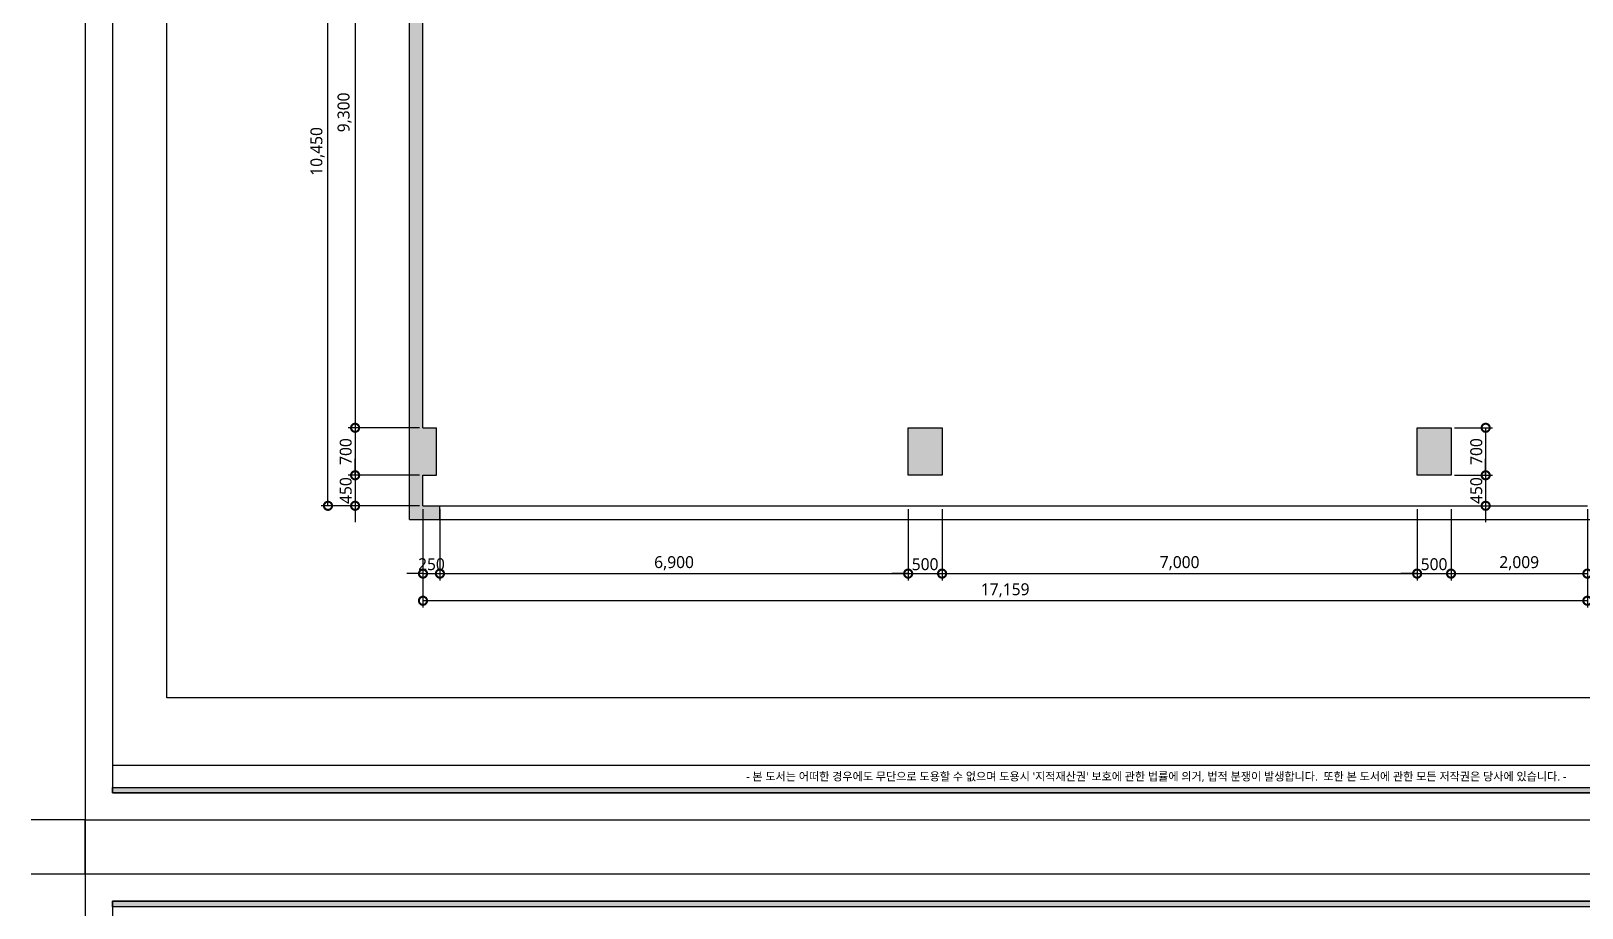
# Model space of a CAD drawing. Extents: x 11477420 to 23072185, y -28506554 to -14238804.
# Drawn here: x 11477420 to 11500275, y -14264664 to -14251734 of the extents above; entities that cross this region are included whole.
import ezdxf
from ezdxf.enums import TextEntityAlignment as Align

# ---------------------------------------------------------------- set-up
doc = ezdxf.new("R2010")
doc.units = 0
doc.header["$LTSCALE"] = 50
doc.header["$MEASUREMENT"] = 0
doc.layers.get('0').update_dxf_attribs({"linetype": 'CONTINUOUS'})
doc.layers.get('DEFPOINTS').update_dxf_attribs({"linetype": 'CONTINUOUS'})
for name, color, linetype in [('07-DIM WAL', 5, 'CONTINUOUS'), ('2CONTINUOUS', 2, 'CONTINUOUS'), ('3.기호.계단선', 30, 'CONTINUOUS'), ('8', 8, 'CONTINUOUS'), ('C-WIN', 4, 'CONTINUOUS'), ('F-SYM', 7, 'CONTINUOUS'), ('FORM(YOURNAME)-11', 1, 'CONTINUOUS')]:
    doc.layers.add(name, color=color, linetype=linetype)
doc.layers.add('Arch', color=8, linetype='CONTINUOUS', lineweight=0)
doc.styles.add('DAWIN', font='NanumSquareR.ttf')
doc.styles.add('YOURNAME', font='HY울릉도M.TTF')
doc.styles.add('맑은 고딕', font='malgun.ttf')
doc.linetypes.add('BATTING', pattern='A,0.00254,-2.54,[134,ltypeshp.shx,S=2.54,R=0,X=-2.54,Y=0],-5.08,[134,ltypeshp.shx,S=2.54,R=180,X=2.54,Y=0],-2.54', length=10.16254)
doc.dimstyles.new('80', dxfattribs={"dimscale": 80, "dimtxt": 2.2, "dimasz": 3, "dimexe": 1.25, "dimexo": 0.625, "dimtad": 1, "dimdec": 0, "dimzin": 0, "dimdsep": 46, "dimlunit": 6, "dimtxsty": 'DAWIN', "dimblk1": 'DOTSMALL', "dimblk2": 'DOTSMALL', "dimsah": 1, "dimcen": 0.001, "dimclrd": 1, "dimclre": 1, "dimclrt": 3, "dimadec": 0, "dimazin": 0, "dimtfac": 1, "dimtdec": 0, "dimtix": 1, "dimtmove": 2, "dimatfit": 3, "dimldrblk": 'DOTSMALL', "dimfxl": 0, "dimtolj": 1, "dimtzin": 0, "dimarcsym": 0})

# ---------------------------------------------------------------- blocks, each defined once
blk = doc.blocks.new('FORM-PLAN')
at = {"layer": 'FORM(YOURNAME)-11'}
h = blk.add_hatch(color=256, dxfattribs=at)
h.dxf.hatch_style = 1
h.paths.add_polyline_path([(-71444, 55115), (10556, 55115), (10556, 54915), (-71444, 54915)])
h.paths.add_polyline_path([(-71444, -2085), (10556, -2085), (10556, -2285), (-71444, -2285)])
at = {"layer": 'DEFPOINTS', "color": 158}
blk.add_line((1346, -1285), (-71444, -1285), dxfattribs=at)
at = {"layer": 'DEFPOINTS', "color": 1}
for points in [[(-72444, 58115), (-72444, 56115), (-74444, 56115)], [(-72444, -5285), (-72444, -3285), (-74444, -3285)]]:
    blk.add_lwpolyline(points, dxfattribs=at)
at = {"layer": 'DEFPOINTS', "color": 158}
for points in [[(-71444, -2285), (10556, -2285), (10556, 55115), (-71444, 55115)], [(-69444, 53115), (-64, 53115), (-64, 1215), (-69444, 1215)]]:
    blk.add_lwpolyline(points, close=True, dxfattribs=at)
at = {"layer": 'FORM(YOURNAME)-11', "color": 250}
blk.add_lwpolyline([(-72444, -3285), (11556, -3285), (11556, 56115), (-72444, 56115)], close=True, dxfattribs=at)
at = {"layer": 'FORM(YOURNAME)-11'}
for points in [[(-71444, 55115), (10556, 55115), (10556, 54915), (-71444, 54915)], [(-71444, -2085), (10556, -2085), (10556, -2285), (-71444, -2285)]]:
    blk.add_lwpolyline(points, close=True, dxfattribs=at)
at = {"layer": 'FORM(YOURNAME)-11', "color": 1, "style": '맑은 고딕'}
blk.add_text("- 본 도서는 어떠한 경우에도 무단으로 도용할 수 없으며 도용시 '지적재산권' 보호에 관한 법률에 의거, 법적 분쟁이 발생합니다.  또한 본 도서에 관한 모든 저작권은 당사에 있습니다. -", height=300, dxfattribs=at).set_placement((-32990, -1685), align=Align.MIDDLE_CENTER)
at = {"layer": 'FORM(YOURNAME)-11', "color": 3, "style": 'YOURNAME'}
for tag, height, p in [('1', 450, (9905, 18188)), ('2', 450, (9905, 17544)), ('3', 450, (9905, 16257)), ('4', 450, (9905, 14326)), ('5', 515, (9905, 12009)), ('6', 515, (9905, 9757)), ('7', 515, (9905, 7504)), ('8', 515, (9905, 5252)), ('9', 515, (9905, 2999)), ('10', 515, (5655, 811)), ('11', 515, (9905, 747)), ('12', 515, (5655, -1441)), ('13', 515, (9905, -1441))]:
    blk.add_attdef(tag, text='', height=height, dxfattribs=at).set_placement(p, align=Align.MIDDLE_RIGHT)
blk = doc.blocks.new('*U527')
at = {"layer": 'F-SYM', "xscale": 0.4, "yscale": 0.4, "zscale": 0.4}
blk.add_blockref('FORM-PLAN', (11507198, -14262051), dxfattribs=at)
blk = doc.blocks.new('_DOTSMALL')
at = {"color": 0, "linetype": 'ByBlock', "const_width": 0.5}
blk.add_lwpolyline([(-0.0625, 0, 1), (0.0625, 0, 1)], format="xyb", close=True, dxfattribs=at)
blk = doc.blocks.new('*D25')
at = {"layer": '07-DIM WAL', "color": 1, "lineweight": -2, "ltscale": 30}
for p, q in [((11483196, -14258784), (11483196, -14260234)), ((11500355, -14258784), (11500355, -14260234)), ((11500355, -14260134), (11483196, -14260134))]:
    blk.add_line(p, q, dxfattribs=at)
at = {"layer": 'DEFPOINTS', "color": 0, "ltscale": 30}
for p in [(11483196, -14258734), (11500355, -14258734), (11483196, -14260134)]:
    blk.add_point(p, dxfattribs=at)
at = {"layer": '07-DIM WAL', "color": 1, "lineweight": -2, "ltscale": 30, "xscale": 240, "yscale": 240, "zscale": 240, "rotation": 180}
blk.add_blockref('_DOTSMALL', (11483196, -14260134), dxfattribs=at)
at = {"layer": '07-DIM WAL', "color": 1, "lineweight": -2, "ltscale": 30, "xscale": 240, "yscale": 240, "zscale": 240}
blk.add_blockref('_DOTSMALL', (11500355, -14260134), dxfattribs=at)
at = {"layer": '07-DIM WAL', "color": 3, "ltscale": 30, "insert": (11491775, -14259980), "char_height": 176, "attachment_point": 5, "style": 'DAWIN'}
blk.add_mtext('\\A1;17,159', dxfattribs=at)
blk = doc.blocks.new('*D26')
at = {"layer": '07-DIM WAL', "color": 1, "lineweight": -2, "ltscale": 30}
for p, q in [((11483196, -14258784), (11483196, -14259834)), ((11483446, -14258784), (11483446, -14259834)), ((11483196, -14259734), (11482956, -14259734)), ((11483196, -14259734), (11483446, -14259734)), ((11483446, -14259734), (11483686, -14259734))]:
    blk.add_line(p, q, dxfattribs=at)
at = {"layer": 'DEFPOINTS', "color": 0, "ltscale": 30}
for p in [(11483196, -14258734), (11483446, -14258734), (11483446, -14259734)]:
    blk.add_point(p, dxfattribs=at)
at = {"layer": '07-DIM WAL', "color": 1, "lineweight": -2, "ltscale": 30, "xscale": 240, "yscale": 240, "zscale": 240}
blk.add_blockref('_DOTSMALL', (11483196, -14259734), dxfattribs=at)
at = {"layer": '07-DIM WAL', "color": 1, "lineweight": -2, "ltscale": 30, "xscale": 240, "yscale": 240, "zscale": 240, "rotation": 180}
blk.add_blockref('_DOTSMALL', (11483446, -14259734), dxfattribs=at)
at = {"layer": '07-DIM WAL', "color": 3, "ltscale": 30, "insert": (11483321, -14259596), "char_height": 176, "attachment_point": 5, "style": 'DAWIN'}
blk.add_mtext('\\A1;250', dxfattribs=at)
blk = doc.blocks.new('*D27')
at = {"layer": '07-DIM WAL', "color": 1, "lineweight": -2, "ltscale": 30}
for p, q in [((11483446, -14258784), (11483446, -14259834)), ((11490346, -14258784), (11490346, -14259834)), ((11483446, -14259734), (11490346, -14259734))]:
    blk.add_line(p, q, dxfattribs=at)
at = {"layer": 'DEFPOINTS', "color": 0, "ltscale": 30}
for p in [(11483446, -14258734), (11490346, -14258734), (11490346, -14259734)]:
    blk.add_point(p, dxfattribs=at)
at = {"layer": '07-DIM WAL', "color": 1, "lineweight": -2, "ltscale": 30, "xscale": 240, "yscale": 240, "zscale": 240, "rotation": 180}
blk.add_blockref('_DOTSMALL', (11483446, -14259734), dxfattribs=at)
at = {"layer": '07-DIM WAL', "color": 1, "lineweight": -2, "ltscale": 30, "xscale": 240, "yscale": 240, "zscale": 240}
blk.add_blockref('_DOTSMALL', (11490346, -14259734), dxfattribs=at)
at = {"layer": '07-DIM WAL', "color": 3, "ltscale": 30, "insert": (11486896, -14259580), "char_height": 176, "attachment_point": 5, "style": 'DAWIN'}
blk.add_mtext('\\A1;6,900', dxfattribs=at)
blk = doc.blocks.new('*D30')
at = {"layer": '07-DIM WAL', "color": 1, "lineweight": -2, "ltscale": 30}
for p, q in [((11483146, -14248284), (11481696, -14248284)), ((11481796, -14258734), (11481796, -14248284)), ((11483146, -14258734), (11481696, -14258734))]:
    blk.add_line(p, q, dxfattribs=at)
at = {"layer": 'DEFPOINTS', "color": 0, "ltscale": 30}
for p in [(11481796, -14248284), (11483196, -14248284), (11483196, -14258734)]:
    blk.add_point(p, dxfattribs=at)
at = {"layer": '07-DIM WAL', "color": 1, "lineweight": -2, "ltscale": 30, "xscale": 240, "yscale": 240, "zscale": 240}
for p, rotation in [((11481796, -14248284), 90), ((11481796, -14258734), 270)]:
    blk.add_blockref('_DOTSMALL', p, dxfattribs=dict(at, rotation=rotation))
at = {"layer": '07-DIM WAL', "color": 3, "ltscale": 30, "insert": (11481641, -14253509), "char_height": 176, "attachment_point": 5, "rotation": 90, "style": 'DAWIN'}
blk.add_mtext('\\A1;10,450', dxfattribs=at)
blk = doc.blocks.new('*D31')
at = {"layer": '07-DIM WAL', "color": 1, "lineweight": -2, "ltscale": 30}
for p, q in [((11483146, -14248284), (11482096, -14248284)), ((11482196, -14248284), (11482196, -14257584)), ((11483146, -14257584), (11482096, -14257584))]:
    blk.add_line(p, q, dxfattribs=at)
at = {"layer": 'DEFPOINTS', "color": 0, "ltscale": 30}
for p in [(11483196, -14248284), (11482196, -14257584), (11483196, -14257584)]:
    blk.add_point(p, dxfattribs=at)
at = {"layer": '07-DIM WAL', "color": 1, "lineweight": -2, "ltscale": 30, "xscale": 240, "yscale": 240, "zscale": 240}
for p, rotation in [((11482196, -14248284), 90), ((11482196, -14257584), 270)]:
    blk.add_blockref('_DOTSMALL', p, dxfattribs=dict(at, rotation=rotation))
at = {"layer": '07-DIM WAL', "color": 3, "ltscale": 30, "insert": (11482041, -14252934), "char_height": 176, "attachment_point": 5, "rotation": 90, "style": 'DAWIN'}
blk.add_mtext('\\A1;9,300', dxfattribs=at)
blk = doc.blocks.new('*D32')
at = {"layer": '07-DIM WAL', "color": 1, "lineweight": -2, "ltscale": 30}
for p, q in [((11483146, -14257584), (11482096, -14257584)), ((11482196, -14257584), (11482196, -14258284)), ((11483146, -14258284), (11482096, -14258284))]:
    blk.add_line(p, q, dxfattribs=at)
at = {"layer": 'DEFPOINTS', "color": 0, "ltscale": 30}
for p in [(11483196, -14257584), (11482196, -14258284), (11483196, -14258284)]:
    blk.add_point(p, dxfattribs=at)
at = {"layer": '07-DIM WAL', "color": 1, "lineweight": -2, "ltscale": 30, "xscale": 240, "yscale": 240, "zscale": 240}
for p, rotation in [((11482196, -14257584), 90), ((11482196, -14258284), 270)]:
    blk.add_blockref('_DOTSMALL', p, dxfattribs=dict(at, rotation=rotation))
at = {"layer": '07-DIM WAL', "color": 3, "ltscale": 30, "insert": (11482058, -14257934), "char_height": 176, "attachment_point": 5, "rotation": 90, "style": 'DAWIN'}
blk.add_mtext('\\A1;700', dxfattribs=at)
blk = doc.blocks.new('*D33')
at = {"layer": '07-DIM WAL', "color": 1, "lineweight": -2, "ltscale": 30}
for p, q in [((11482196, -14258284), (11482196, -14258044)), ((11483146, -14258284), (11482096, -14258284)), ((11482196, -14258284), (11482196, -14258734)), ((11483146, -14258734), (11482096, -14258734)), ((11482196, -14258734), (11482196, -14258974))]:
    blk.add_line(p, q, dxfattribs=at)
at = {"layer": 'DEFPOINTS', "color": 0, "ltscale": 30}
for p in [(11483196, -14258284), (11482196, -14258734), (11483196, -14258734)]:
    blk.add_point(p, dxfattribs=at)
at = {"layer": '07-DIM WAL', "color": 1, "lineweight": -2, "ltscale": 30, "xscale": 240, "yscale": 240, "zscale": 240}
for p, rotation in [((11482196, -14258284), 270), ((11482196, -14258734), 90)]:
    blk.add_blockref('_DOTSMALL', p, dxfattribs=dict(at, rotation=rotation))
at = {"layer": '07-DIM WAL', "color": 3, "ltscale": 30, "insert": (11482058, -14258509), "char_height": 176, "attachment_point": 5, "rotation": 90, "style": 'DAWIN'}
blk.add_mtext('\\A1;450', dxfattribs=at)
blk = doc.blocks.new('*D35')
at = {"layer": '07-DIM WAL', "color": 1, "lineweight": -2, "ltscale": 30}
for p, q in [((11490346, -14258784), (11490346, -14259834)), ((11490846, -14258784), (11490846, -14259834)), ((11490346, -14259734), (11490106, -14259734)), ((11490346, -14259734), (11490846, -14259734)), ((11490846, -14259734), (11491086, -14259734))]:
    blk.add_line(p, q, dxfattribs=at)
at = {"layer": 'DEFPOINTS', "color": 0, "ltscale": 30}
for p in [(11490346, -14258734), (11490846, -14258734), (11490846, -14259734)]:
    blk.add_point(p, dxfattribs=at)
at = {"layer": '07-DIM WAL', "color": 1, "lineweight": -2, "ltscale": 30, "xscale": 240, "yscale": 240, "zscale": 240}
blk.add_blockref('_DOTSMALL', (11490346, -14259734), dxfattribs=at)
at = {"layer": '07-DIM WAL', "color": 1, "lineweight": -2, "ltscale": 30, "xscale": 240, "yscale": 240, "zscale": 240, "rotation": 180}
blk.add_blockref('_DOTSMALL', (11490846, -14259734), dxfattribs=at)
at = {"layer": '07-DIM WAL', "color": 3, "ltscale": 30, "insert": (11490596, -14259596), "char_height": 176, "attachment_point": 5, "style": 'DAWIN'}
blk.add_mtext('\\A1;500', dxfattribs=at)
blk = doc.blocks.new('*D36')
at = {"layer": '07-DIM WAL', "color": 1, "lineweight": -2, "ltscale": 30}
for p, q in [((11490846, -14258784), (11490846, -14259834)), ((11497846, -14258784), (11497846, -14259834)), ((11490846, -14259734), (11497846, -14259734))]:
    blk.add_line(p, q, dxfattribs=at)
at = {"layer": 'DEFPOINTS', "color": 0, "ltscale": 30}
for p in [(11490846, -14258734), (11497846, -14258734), (11497846, -14259734)]:
    blk.add_point(p, dxfattribs=at)
at = {"layer": '07-DIM WAL', "color": 1, "lineweight": -2, "ltscale": 30, "xscale": 240, "yscale": 240, "zscale": 240, "rotation": 180}
blk.add_blockref('_DOTSMALL', (11490846, -14259734), dxfattribs=at)
at = {"layer": '07-DIM WAL', "color": 1, "lineweight": -2, "ltscale": 30, "xscale": 240, "yscale": 240, "zscale": 240}
blk.add_blockref('_DOTSMALL', (11497846, -14259734), dxfattribs=at)
at = {"layer": '07-DIM WAL', "color": 3, "ltscale": 30, "insert": (11494346, -14259580), "char_height": 176, "attachment_point": 5, "style": 'DAWIN'}
blk.add_mtext('\\A1;7,000', dxfattribs=at)
blk = doc.blocks.new('*D37')
at = {"layer": '07-DIM WAL', "color": 1, "lineweight": -2, "ltscale": 30}
for p, q in [((11497846, -14258784), (11497846, -14259834)), ((11498346, -14258784), (11498346, -14259834)), ((11497846, -14259734), (11497606, -14259734)), ((11497846, -14259734), (11498346, -14259734)), ((11498346, -14259734), (11498586, -14259734))]:
    blk.add_line(p, q, dxfattribs=at)
at = {"layer": 'DEFPOINTS', "color": 0, "ltscale": 30}
for p in [(11497846, -14258734), (11498346, -14258734), (11498346, -14259734)]:
    blk.add_point(p, dxfattribs=at)
at = {"layer": '07-DIM WAL', "color": 1, "lineweight": -2, "ltscale": 30, "xscale": 240, "yscale": 240, "zscale": 240}
blk.add_blockref('_DOTSMALL', (11497846, -14259734), dxfattribs=at)
at = {"layer": '07-DIM WAL', "color": 1, "lineweight": -2, "ltscale": 30, "xscale": 240, "yscale": 240, "zscale": 240, "rotation": 180}
blk.add_blockref('_DOTSMALL', (11498346, -14259734), dxfattribs=at)
at = {"layer": '07-DIM WAL', "color": 3, "ltscale": 30, "insert": (11498096, -14259596), "char_height": 176, "attachment_point": 5, "style": 'DAWIN'}
blk.add_mtext('\\A1;500', dxfattribs=at)
blk = doc.blocks.new('*D38')
at = {"layer": '07-DIM WAL', "color": 1, "lineweight": -2, "ltscale": 30}
for p, q in [((11498346, -14258784), (11498346, -14259834)), ((11500355, -14258784), (11500355, -14259834)), ((11498346, -14259734), (11500355, -14259734))]:
    blk.add_line(p, q, dxfattribs=at)
at = {"layer": 'DEFPOINTS', "color": 0, "ltscale": 30}
for p in [(11498346, -14258734), (11500355, -14258734), (11500355, -14259734)]:
    blk.add_point(p, dxfattribs=at)
at = {"layer": '07-DIM WAL', "color": 1, "lineweight": -2, "ltscale": 30, "xscale": 240, "yscale": 240, "zscale": 240, "rotation": 180}
blk.add_blockref('_DOTSMALL', (11498346, -14259734), dxfattribs=at)
at = {"layer": '07-DIM WAL', "color": 1, "lineweight": -2, "ltscale": 30, "xscale": 240, "yscale": 240, "zscale": 240}
blk.add_blockref('_DOTSMALL', (11500355, -14259734), dxfattribs=at)
at = {"layer": '07-DIM WAL', "color": 3, "ltscale": 30, "insert": (11499350, -14259580), "char_height": 176, "attachment_point": 5, "style": 'DAWIN'}
blk.add_mtext('\\A1;2,009', dxfattribs=at)
blk = doc.blocks.new('*D53')
at = {"layer": '07-DIM WAL', "color": 1, "lineweight": -2, "ltscale": 30}
for p, q in [((11498396, -14257584), (11498956, -14257584)), ((11498856, -14257584), (11498856, -14258284)), ((11498396, -14258284), (11498956, -14258284))]:
    blk.add_line(p, q, dxfattribs=at)
at = {"layer": 'DEFPOINTS', "color": 0, "ltscale": 30}
for p in [(11498346, -14257584), (11498346, -14258284), (11498856, -14258284)]:
    blk.add_point(p, dxfattribs=at)
at = {"layer": '07-DIM WAL', "color": 1, "lineweight": -2, "ltscale": 30, "xscale": 240, "yscale": 240, "zscale": 240}
for p, rotation in [((11498856, -14257584), 90), ((11498856, -14258284), 270)]:
    blk.add_blockref('_DOTSMALL', p, dxfattribs=dict(at, rotation=rotation))
at = {"layer": '07-DIM WAL', "color": 3, "ltscale": 30, "insert": (11498718, -14257934), "char_height": 176, "attachment_point": 5, "rotation": 90, "style": 'DAWIN'}
blk.add_mtext('\\A1;700', dxfattribs=at)
blk = doc.blocks.new('*D54')
at = {"layer": '07-DIM WAL', "color": 1, "lineweight": -2, "ltscale": 30}
for p, q in [((11498856, -14258284), (11498856, -14258044)), ((11498396, -14258284), (11498956, -14258284)), ((11498856, -14258284), (11498856, -14258734)), ((11498396, -14258734), (11498956, -14258734)), ((11498856, -14258734), (11498856, -14258974))]:
    blk.add_line(p, q, dxfattribs=at)
at = {"layer": 'DEFPOINTS', "color": 0, "ltscale": 30}
for p in [(11498346, -14258284), (11498346, -14258734), (11498856, -14258734)]:
    blk.add_point(p, dxfattribs=at)
at = {"layer": '07-DIM WAL', "color": 1, "lineweight": -2, "ltscale": 30, "xscale": 240, "yscale": 240, "zscale": 240}
for p, rotation in [((11498856, -14258284), 270), ((11498856, -14258734), 90)]:
    blk.add_blockref('_DOTSMALL', p, dxfattribs=dict(at, rotation=rotation))
at = {"layer": '07-DIM WAL', "color": 3, "ltscale": 30, "insert": (11498718, -14258509), "char_height": 176, "attachment_point": 5, "rotation": 90, "style": 'DAWIN'}
blk.add_mtext('\\A1;450', dxfattribs=at)
blk = doc.blocks.new('*U530')
at = {"layer": 'F-SYM', "xscale": 0.4, "yscale": 0.4, "zscale": 0.4}
blk.add_blockref('FORM-PLAN', (11507198, -14286611), dxfattribs=at)

msp = doc.modelspace()

# ---------------------------------------------------------------- hatches: boundary and pattern name
at = {"layer": '8', "ltscale": 30}
h = msp.add_hatch(color=256, dxfattribs=at)
h.dxf.hatch_style = 1
h.paths.add_polyline_path([(11503596.1, -14243434.4), (11502796.1, -14243434.4), (11502796.1, -14243634.4), (11502796.1, -14244234.4), (11503196.1, -14244234.4), (11503196.1, -14245034.4), (11502796.1, -14245034.4), (11502796.1, -14245234.4), (11503196.1, -14245234.4), (11503196.1, -14245334.4), (11503596.1, -14245334.4)])
h.paths.add_polyline_path([(11498796.1, -14243434.4), (11482996.1, -14243434.4), (11482996.1, -14258934.4), (11483446.1, -14258934.4), (11483446.1, -14258734.4), (11483196.1, -14258734.4), (11483196.1, -14258284.4), (11483396.1, -14258284.4), (11483396.1, -14257584.4), (11483196.1, -14257584.4), (11483196.1, -14248284.4), (11486096.1, -14248284.4), (11486096.1, -14248084.4), (11483196.1, -14248084.4), (11483196.1, -14243634.4), (11485896.1, -14243634.4), (11485896.1, -14247084.4), (11486096.1, -14247084.4), (11486096.1, -14243634.4), (11491196.1, -14243634.4), (11491196.1, -14246684.4), (11491396.1, -14246684.4), (11491396.1, -14243634.4), (11494596.1, -14243634.4), (11494596.1, -14246684.4), (11494796.1, -14246684.4), (11494796.1, -14245934.4), (11495396.1, -14245934.4), (11495396.1, -14245845), (11495386.1, -14245845), (11495386.1, -14245805), (11495396.1, -14245734.4), (11494796.1, -14245734.4), (11494796.1, -14243634.4), (11496996.1, -14243634.4), (11496996.1, -14245734.4), (11496396.1, -14245734.4), (11496396.1, -14245805), (11496406.1, -14245805), (11496406.1, -14245859.4), (11496396.1, -14245859.4), (11496396.1, -14245934.4), (11497196.1, -14245934.4), (11497196.1, -14245234.4), (11500196.1, -14245234.4), (11500196.1, -14245034.4), (11497196.1, -14245034.4), (11497196.1, -14243634.4), (11498796.1, -14243634.4)])
h.paths.add_polyline_path([(11495496.1, -14248084.4), (11490246.1, -14248084.4), (11490246.1, -14248534.4), (11490996.1, -14248534.4), (11490996.1, -14248284.4), (11495496.1, -14248284.4)], flags=17)
h.paths.add_polyline_path([(11490846.1, -14257584.4), (11490346.1, -14257584.4), (11490346.1, -14258284.4), (11490846.1, -14258284.4)], flags=17)
h.paths.add_polyline_path([(11498346.1, -14257584.4), (11497846.1, -14257584.4), (11497846.1, -14258284.4), (11498346.1, -14258284.4)], flags=17)
h.paths.add_polyline_path([(11503596.1, -14247484.4), (11503196.1, -14247484.4), (11503196.1, -14247884.4), (11502796.1, -14247884.4), (11502796.1, -14248484.4), (11503396.1, -14248484.4), (11503396.1, -14248584.4), (11503596.1, -14248584.4)])
h.paths.add_polyline_path([(11503596.1, -14246184.4), (11503196.1, -14246184.4), (11503196.1, -14246934.4), (11503596.1, -14246934.4)])

# ---------------------------------------------------------------- linework, layer by layer
at = {"layer": '2CONTINUOUS', "ltscale": 30}
for p, q in [((11482996.1, -14258934.4), (11482996.1, -14243434.4)), ((11483196.1, -14257584.4), (11483196.1, -14248284.4)), ((11483196.1, -14257584.4), (11483396.1, -14257584.4)), ((11483396.1, -14258284.4), (11483396.1, -14257584.4)), ((11483196.1, -14258734.4), (11483196.1, -14258284.4)), ((11483196.1, -14258284.4), (11483396.1, -14258284.4)), ((11482996.1, -14258934.4), (11483446.1, -14258934.4)), ((11483196.1, -14258734.4), (11483446.1, -14258734.4)), ((11483446.1, -14258934.4), (11483446.1, -14258734.4))]:
    msp.add_line(p, q, dxfattribs=at)
for points in [[(11490346.1, -14257584.4), (11490846.1, -14257584.4), (11490846.1, -14258284.4), (11490346.1, -14258284.4)], [(11497846.1, -14257584.4), (11498346.1, -14257584.4), (11498346.1, -14258284.4), (11497846.1, -14258284.4)]]:
    msp.add_lwpolyline(points, close=True, dxfattribs=at)
at = {"layer": 'Arch', "ltscale": 10}
msp.add_lwpolyline([(11503196.1, -14245234.4), (11497196.1, -14245234.4), (11497196.1, -14248484.4), (11496496.1, -14248484.4), (11496496.1, -14248284.4), (11490996.1, -14248284.4), (11490996.1, -14248534.4), (11490246.1, -14248534.4), (11490246.1, -14248284.4), (11483196.1, -14248284.4), (11483196.1, -14257584.4), (11483396.1, -14257584.4), (11483396.1, -14258284.4), (11483196.1, -14258284.4), (11483196.1, -14258734.4), (11500354.6, -14258734.4)], dxfattribs=at)
at = {"layer": 'C-WIN', "ltscale": 30}
for p, q in [((11483446.1, -14258734.4), (11500354.6, -14258734.4)), ((11483446.1, -14258934.4), (11500437.5, -14258934.4))]:
    msp.add_line(p, q, dxfattribs=at)

# ---------------------------------------------------------------- block references
at = {"layer": '3.기호.계단선', "linetype": 'BATTING'}
for name in ['*U527', '*U530']:
    msp.add_blockref(name, (0, 0), dxfattribs=at)

# ---------------------------------------------------------------- dimensions: what is measured, and where the dimension line sits
at = {"layer": '07-DIM WAL', "ltscale": 30}
for base, p1, p2, picture, middle in [((11481796.1, -14248284.4), (11483196.1, -14258734.4), (11483196.1, -14248284.4), '*D30', (11481641.3, -14253509.4)), ((11482196.1, -14257584.4), (11483196.1, -14248284.4), (11483196.1, -14257584.4), '*D31', (11482041.3, -14252934.4)), ((11482196.1, -14258284.4), (11483196.1, -14257584.4), (11483196.1, -14258284.4), '*D32', (11482058.1, -14257934.4)), ((11498856, -14258284.4), (11498346.1, -14257584.4), (11498346.1, -14258284.4), '*D53', (11498718, -14257934.4)), ((11482196.1, -14258734.4), (11483196.1, -14258284.4), (11483196.1, -14258734.4), '*D33', (11482058.1, -14258509.4)), ((11498856, -14258734.4), (11498346.1, -14258284.4), (11498346.1, -14258734.4), '*D54', (11498718, -14258509.4))]:
    dim = msp.add_linear_dim(base=base, p1=p1, p2=p2, angle=90, dimstyle='80', dxfattribs=at)
    dim.commit()
    dim.dimension.update_dxf_attribs({"geometry": picture, "text_midpoint": middle})
for base, p1, p2, picture, middle in [((11483446.1, -14259734.4), (11483196.1, -14258734.4), (11483446.1, -14258734.4), '*D26', (11483321.1, -14259596.4)), ((11483196.0658, -14260134.445), (11500354.6444, -14258734.445), (11483196.0658, -14258734.445), '*D25', (11491775.3551, -14259979.6831)), ((11490346.1, -14259734.4), (11483446.1, -14258734.4), (11490346.1, -14258734.4), '*D27', (11486896.1, -14259579.7)), ((11490846.1, -14259734.4), (11490346.1, -14258734.4), (11490846.1, -14258734.4), '*D35', (11490596.1, -14259596.4)), ((11497846.1, -14259734.4), (11490846.1, -14258734.4), (11497846.1, -14258734.4), '*D36', (11494346.1, -14259579.7)), ((11498346.1, -14259734.4), (11497846.1, -14258734.4), (11498346.1, -14258734.4), '*D37', (11498096.1, -14259596.4)), ((11500354.6444, -14259734.445), (11498346.0658, -14258734.445), (11500354.6444, -14258734.445), '*D38', (11499350.3551, -14259579.6831))]:
    dim = msp.add_linear_dim(base=base, p1=p1, p2=p2, dimstyle='80', dxfattribs=at)
    dim.commit()
    dim.dimension.update_dxf_attribs({"geometry": picture, "text_midpoint": middle})

doc.saveas('drawing.dxf')
